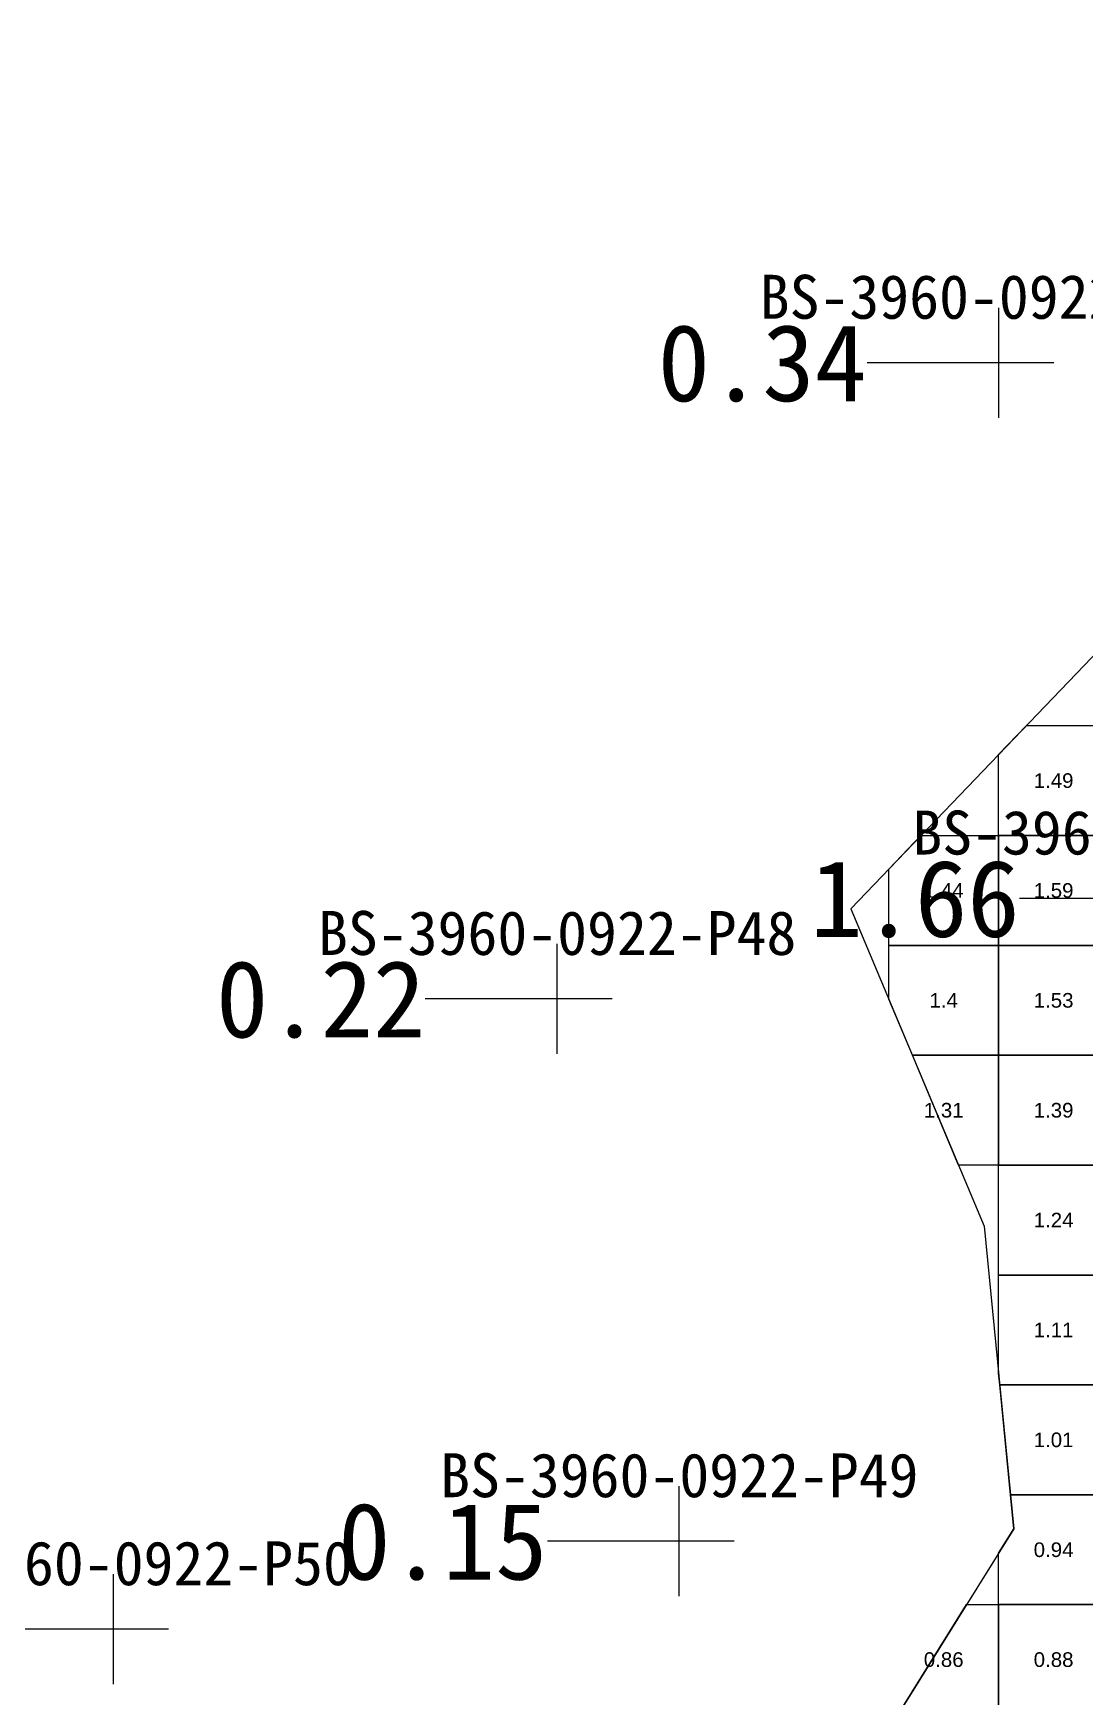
# Model space of a CAD drawing. Header units: inches. Extents: x 469941 to 470089, y 4349675 to 4349818.
# Drawn here: x 469972.74 to 469982.31, y 4349728.67 to 4349743.81 of the extents above; entities that cross this region are included whole.
import ezdxf
from ezdxf.enums import TextEntityAlignment as Align

# ---------------------------------------------------------------- set-up
doc = ezdxf.new("R2010")
doc.units = ezdxf.units.IN
doc.header["$MEASUREMENT"] = 0
for name, color, linetype, lineweight in [('点', 7, 'Continuous', 0), ('爆区方格网', 7, 'Continuous', 0), ('线条', 7, 'Continuous', 0), ('钻孔', 7, 'Continuous', 0)]:
    doc.layers.add(name, color=color, linetype=linetype, lineweight=lineweight)
doc.styles.add('3dmine_textStyle_2', font='arial.ttf', dxfattribs={"height": 1})
doc.styles.add('3dmine_textStyle_3', font='宋体.ttf', dxfattribs={"height": 1})

msp = doc.modelspace()

# ---------------------------------------------------------------- hatches: boundary and pattern name
at = {"layer": '钻孔', "linetype": 'Continuous', "lineweight": 0, "true_color": 0x808080, "extrusion": (0, 1, 0)}
for points in [[(-469982.528, 3950.007), (-469981.528, 3950.007), (-469981.528, 3961.007), (-469982.528, 3961.007)], [(-469978.508, 3950.004), (-469977.508, 3950.004), (-469977.508, 3961.004), (-469978.508, 3961.004)], [(-469979.62, 3949.813), (-469978.62, 3949.813), (-469978.62, 3960.813), (-469979.62, 3960.813)], [(-469974.472, 3949.807), (-469973.472, 3949.807), (-469973.472, 3960.807), (-469974.472, 3960.807)]]:
    msp.add_hatch(color=8, dxfattribs=at).paths.add_polyline_path(points, flags=0)

# ---------------------------------------------------------------- linework, layer by layer
at = {"color": 4, "linetype": 'Continuous', "lineweight": 0, "true_color": 0x00ffff, "elevation": 3955.312}
msp.add_lwpolyline([(469972.847, 4349709.899), (469978.678, 4349712.456), (469981.939, 4349715.99), (469979.319, 4349718.857), (469982.249, 4349727.115), (469984.579, 4349729.99), (469987.834, 4349733.99), (469991.471, 4349738.415), (469989.223, 4349741.815), (469986.713, 4349743.813), (469983.959, 4349741.274), (469982.799, 4349738.574), (469980.18, 4349735.846), (469981.395, 4349732.957), (469981.665, 4349730.202), (469980.653, 4349728.582), (469978.331, 4349727.894), (469973.844, 4349726.926), (469969.471, 4349726.729)], dxfattribs=at)
at = {"layer": '点', "color": 138, "linetype": 'Continuous', "lineweight": 0, "true_color": 0x004c4c}
for points, elevation in [([(469981.528, 4349740.315), (469981.528, 4349741.315)], 3961.007), ([(469982.028, 4349740.815), (469981.028, 4349740.815)], 3961.007), ([(469977.508, 4349734.525), (469977.508, 4349735.525)], 3961.004), ([(469978.008, 4349735.025), (469977.008, 4349735.025)], 3961.004), ([(469978.62, 4349729.59), (469978.62, 4349730.59)], 3960.813), ([(469979.12, 4349730.09), (469978.12, 4349730.09)], 3960.813), ([(469973.472, 4349728.789), (469973.472, 4349729.789)], 3960.807), ([(469973.972, 4349729.289), (469972.972, 4349729.289)], 3960.807)]:
    msp.add_lwpolyline(points, dxfattribs=dict(at, elevation=elevation))
at = {"layer": '爆区方格网', "color": 4, "linetype": 'Continuous', "lineweight": 0, "true_color": 0x00ffff, "elevation": 3960.82}
for points in [[(469982.526, 4349736.512), (469981.526, 4349736.512), (469981.526, 4349737.248), (469981.779, 4349737.512), (469982.526, 4349737.512), (469982.526, 4349736.512)], [(469981.526, 4349735.512), (469980.526, 4349735.512), (469980.526, 4349736.206), (469980.819, 4349736.512), (469981.526, 4349736.512), (469981.526, 4349735.512)], [(469982.526, 4349735.512), (469981.526, 4349735.512), (469981.526, 4349736.512), (469982.526, 4349736.512), (469982.526, 4349735.512)], [(469981.526, 4349734.512), (469980.741, 4349734.512), (469980.526, 4349735.023), (469980.526, 4349735.512), (469981.526, 4349735.512), (469981.526, 4349734.512)], [(469982.526, 4349734.512), (469981.526, 4349734.512), (469981.526, 4349735.512), (469982.526, 4349735.512), (469982.526, 4349734.512)], [(469981.526, 4349733.512), (469981.162, 4349733.512), (469980.741, 4349734.512), (469981.526, 4349734.512), (469981.526, 4349733.512)], [(469982.526, 4349733.512), (469981.526, 4349733.512), (469981.526, 4349734.512), (469982.526, 4349734.512), (469982.526, 4349733.512)], [(469982.526, 4349732.512), (469981.526, 4349732.512), (469981.526, 4349733.512), (469982.526, 4349733.512), (469982.526, 4349732.512)], [(469982.526, 4349731.512), (469981.537, 4349731.512), (469981.526, 4349731.618), (469981.526, 4349732.512), (469982.526, 4349732.512), (469982.526, 4349731.512)], [(469982.526, 4349730.512), (469981.635, 4349730.512), (469981.537, 4349731.512), (469982.526, 4349731.512), (469982.526, 4349730.512)], [(469982.526, 4349729.512), (469981.526, 4349729.512), (469981.526, 4349729.98), (469981.665, 4349730.202), (469981.635, 4349730.512), (469982.526, 4349730.512), (469982.526, 4349729.512)], [(469981.526, 4349728.512), (469980.526, 4349728.512), (469980.526, 4349728.545), (469980.653, 4349728.582), (469981.233, 4349729.512), (469981.526, 4349729.512), (469981.526, 4349728.512)], [(469982.526, 4349728.512), (469981.526, 4349728.512), (469981.526, 4349729.512), (469982.526, 4349729.512), (469982.526, 4349728.512)]]:
    msp.add_lwpolyline(points, dxfattribs=at)
at = {"layer": '线条', "color": 138, "linetype": 'Continuous', "lineweight": 0, "true_color": 0x004c4c}
for points, elevation in [([(469981.528, 4349740.815), (469981.528, 4349740.815), (469981.528, 4349740.815)], 3961.007), ([(469977.508, 4349735.025), (469977.508, 4349735.025), (469977.508, 4349735.025)], 3961.004), ([(469978.62, 4349730.09), (469978.62, 4349730.09), (469978.62, 4349730.09)], 3960.813), ([(469973.472, 4349729.289), (469973.472, 4349729.289), (469973.472, 4349729.289)], 3960.807)]:
    msp.add_lwpolyline(points, dxfattribs=dict(at, elevation=elevation))
at = {"layer": '钻孔', "color": 8, "linetype": 'Continuous', "lineweight": 0, "true_color": 0x808080}
for points, elevation in [([(469981.528, 4349740.815), (469980.328, 4349740.815)], 3961.007), ([(469981.528, 4349740.815), (469980.328, 4349740.815)], 3950.007), ([(469977.508, 4349735.025), (469976.308, 4349735.025)], 3961.004), ([(469977.508, 4349735.025), (469976.308, 4349735.025)], 3950.004), ([(469978.62, 4349730.09), (469977.42, 4349730.09)], 3960.813), ([(469978.62, 4349730.09), (469977.42, 4349730.09)], 3949.813), ([(469973.472, 4349729.289), (469972.272, 4349729.289)], 3960.807), ([(469973.472, 4349729.289), (469972.272, 4349729.289)], 3949.807)]:
    msp.add_lwpolyline(points, dxfattribs=dict(at, elevation=elevation))
at = {"layer": '钻孔', "color": 1, "linetype": 'Continuous', "lineweight": 0, "true_color": 0xff0000}
for elevation in [3960.936, 3949.936]:
    msp.add_lwpolyline([(469982.917, 4349735.939), (469981.717, 4349735.939)], dxfattribs=dict(at, elevation=elevation))

# ---------------------------------------------------------------- texts
at = {"color": 4, "linetype": 'Continuous', "lineweight": 0, "true_color": 0x00ffff, "style": '3dmine_textStyle_2'}
for s, p in [('1.49', (469982.026, 4349737.012, 3960.82)), ('1.44', (469981.026, 4349736.012, 3960.82)), ('1.59', (469982.026, 4349736.012, 3960.82)), ('1.4', (469981.026, 4349735.012, 3960.82)), ('1.53', (469982.026, 4349735.012, 3960.82)), ('1.31', (469981.026, 4349734.012, 3960.82)), ('1.39', (469982.026, 4349734.012, 3960.82)), ('1.24', (469982.026, 4349733.012, 3960.82)), ('1.11', (469982.026, 4349732.012, 3960.82)), ('1.01', (469982.026, 4349731.012, 3960.82)), ('0.94', (469982.026, 4349730.012, 3960.82)), ('0.86', (469981.026, 4349729.012, 3960.82)), ('0.88', (469982.026, 4349729.012, 3960.82))]:
    msp.add_text(s, height=0.1333, dxfattribs=at).set_placement(p, align=Align.MIDDLE_CENTER)
at = {"layer": '钻孔', "color": 138, "linetype": 'Continuous', "lineweight": 0, "true_color": 0x004c4c, "style": '3dmine_textStyle_3'}
for s, p in [('BS-3960-0922-P45', (469981.528, 4349741.215, 3961.007)), ('BS-3960-0922-P47', (469982.917, 4349736.339, 3960.936)), ('BS-3960-0922-P48', (469977.508, 4349735.425, 3961.004)), ('BS-3960-0922-P49', (469978.62, 4349730.49, 3960.813)), ('BS-3960-0922-P50', (469973.472, 4349729.689, 3960.807))]:
    msp.add_text(s, height=0.4, dxfattribs=at).set_placement(p, align=Align.CENTER)
at = {"layer": '钻孔', "color": 8, "linetype": 'Continuous', "lineweight": 0, "true_color": 0x808080, "style": '3dmine_textStyle_3'}
for s, p in [('0.34', (469980.328, 4349740.815, 3955.507)), ('0.22', (469976.308, 4349735.025, 3955.504)), ('0.15', (469977.42, 4349730.09, 3955.313))]:
    msp.add_text(s, height=0.7, dxfattribs=at).set_placement(p, align=Align.MIDDLE_RIGHT)
at = {"layer": '钻孔', "color": 1, "linetype": 'Continuous', "lineweight": 0, "true_color": 0xff0000, "style": '3dmine_textStyle_3'}
msp.add_text('1.66', height=0.7, dxfattribs=at).set_placement((469981.717, 4349735.939, 3955.436), align=Align.MIDDLE_RIGHT)

doc.saveas('drawing.dxf')
